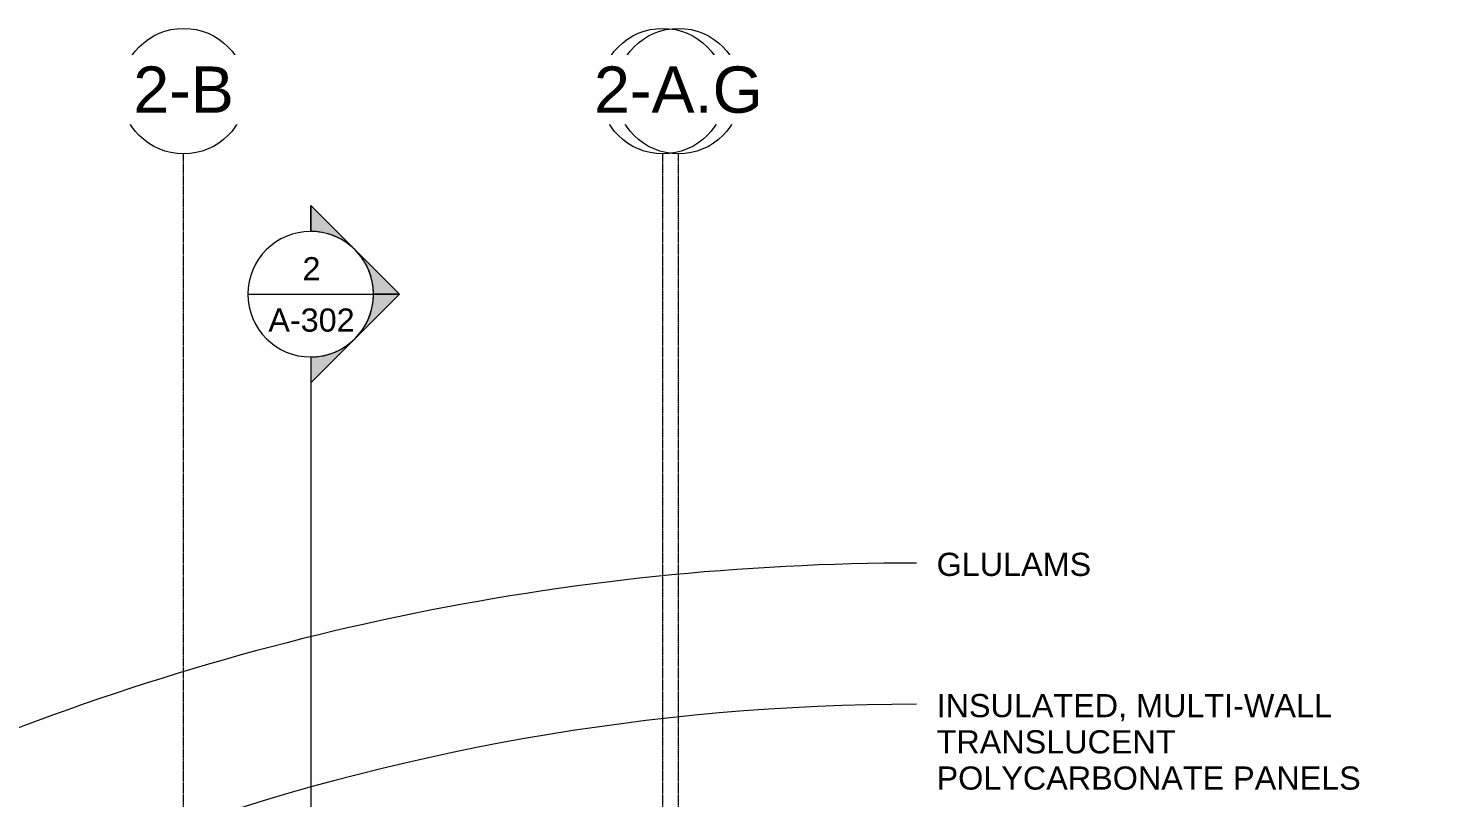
# Model space of a CAD drawing. Header units: inches. Extents: x 20478 to 36684, y -248 to 750.
# Drawn here: x 22464 to 23187, y 321 to 713 of the extents above; entities that cross this region are included whole.
import ezdxf

# ---------------------------------------------------------------- set-up
doc = ezdxf.new("R2010")
doc.units = ezdxf.units.IN
doc.header["$MEASUREMENT"] = 0
doc.linetypes.add('Grid Line 1_2_', pattern=[0.875, 0.5, -0.125, 0.125, -0.125])
for name, color, linetype, lineweight in [('G-ANNO-SYMB', 111, 'Continuous', 9), ('G-ANNO-TEXT', 231, 'Continuous', 9), ('S-GRID', 1, 'Continuous', 9), ('S-GRID-IDEN', 1, 'Continuous', 9)]:
    doc.layers.add(name, color=color, linetype=linetype, lineweight=lineweight)
doc.styles.add('Arial', font='arial.ttf', dxfattribs={"height": 23.60479})
doc.styles.add('Arial_1', font='arial.ttf', dxfattribs={"height": 11.802395})

# ---------------------------------------------------------------- blocks, each defined once
blk = doc.blocks.new('Section - Section Head - Filled-1526-Elevation - West')
at = {"layer": 'G-ANNO-SYMB'}
h = blk.add_hatch(color=256, dxfattribs=at)
edge = h.paths.add_edge_path(flags=0)
edge.add_arc((22059.83, 577.16), 32.04, 47.9216, 90)
edge.add_line((22059.83, 609.2), (22059.83, 622.41))
edge.add_line((22059.83, 622.41), (22081.31, 600.94))
h = blk.add_hatch(color=256, dxfattribs=at)
edge = h.paths.add_edge_path(flags=0)
edge.add_line((22082.46, 599.78), (22105.09, 577.16))
edge.add_line((22105.09, 577.16), (22091.83, 577.16))
edge.add_arc((22059.83, 577.16), 32, 0, 45)
h = blk.add_hatch(color=256, dxfattribs=at)
edge = h.paths.add_edge_path(flags=0)
edge.add_arc((22059.83, 577.16), 32, 315, 360)
edge.add_line((22091.83, 577.16), (22105.09, 577.16))
edge.add_line((22105.09, 577.16), (22082.46, 554.53))
h = blk.add_hatch(color=256, dxfattribs=at)
edge = h.paths.add_edge_path(flags=0)
edge.add_line((22081.31, 553.37), (22059.83, 531.9))
edge.add_line((22059.83, 531.9), (22059.83, 545.12))
edge.add_arc((22059.83, 577.16), 32.04, 270, 312.0784)
for p, q in [((22105.09, 577.16), (22059.83, 622.41)), ((22059.83, 609.16), (22059.83, 622.41)), ((22081.31, 600.94), (22059.83, 622.41)), ((22059.83, 622.41), (22059.83, 609.2)), ((22105.09, 577.16), (22082.46, 599.78)), ((22105.09, 577.16), (22059.83, 531.9)), ((22082.46, 554.53), (22105.09, 577.16)), ((22091.83, 577.16), (22105.09, 577.16)), ((22105.09, 577.16), (22091.83, 577.16)), ((22059.83, 531.9), (22081.31, 553.37)), ((22059.83, 545.16), (22059.83, 531.9)), ((22059.83, 545.12), (22059.83, 531.9))]:
    blk.add_line(p, q, dxfattribs=at)
for radius, start, end in [(32, 90, 270), (32.04, 47.9216, 90), (32, 270, 90), (32, 0, 45), (32, 315, 0), (32.04, 270, 312.0784)]:
    blk.add_arc((22059.83, 577.16), radius, start, end, dxfattribs=at)
blk = doc.blocks.new('Grid - Grid Head - Circle-14747-Elevation - West')
at = {"layer": 'S-GRID-IDEN'}
blk.add_circle((21143.8, 680.66), 32, dxfattribs=at)

msp = doc.modelspace()

# ---------------------------------------------------------------- linework, layer by layer
at = {"layer": 'G-ANNO-SYMB'}
for p, q in [((22575.83646, 577.15708), (22639.83646, 577.15708)), ((22607.83646, 545.15708), (22607.83646, -79.66081))]:
    msp.add_line(p, q, dxfattribs=at)
at = {"layer": 'G-ANNO-TEXT', "color": 145}
for centre, radius, end in [((22916.65627, -848.75063), 1288.84007, 113.6616179), ((22916.65627, -783.14809), 1151.23754, 129.8306116)]:
    msp.add_arc(centre, radius, 90, end, dxfattribs=at)
at = {"layer": 'S-GRID', "linetype": 'Grid Line 1_2_'}
for p, q in [((22543.05281, -132), (22543.05281, 648.65882)), ((22543.05281, -132), (22543.05281, 648.65882)), ((22787.30281, -132), (22787.30281, 648.65882)), ((22787.30281, -132), (22787.30281, 648.65882)), ((22795.30281, -132), (22795.30281, 648.65882)), ((22795.30281, -132), (22795.30281, 648.65882))]:
    msp.add_line(p, q, dxfattribs=at)

# ---------------------------------------------------------------- block references
at = {"layer": 'G-ANNO-SYMB'}
msp.add_blockref('Section - Section Head - Filled-1526-Elevation - West', (548.00337, 0), dxfattribs=at)
at = {"layer": 'S-GRID-IDEN'}
for p in [(1399.25, 0), (1643.5, 0)]:
    msp.add_blockref('Grid - Grid Head - Circle-14747-Elevation - West', p, dxfattribs=at)

# ---------------------------------------------------------------- texts
at = {"layer": 'G-ANNO-SYMB', "attachment_point": 2, "line_spacing_factor": 0.938532, "style": 'Arial_1'}
for s, insert, char_height, width in [('2', (22608.24628, 596.04924), 11.8024, 10.944), ('A-302', (22608.24628, 569.86758), 11.802395, 52.416)]:
    msp.add_mtext(s, dxfattribs=dict(at, insert=insert, char_height=char_height, width=width))
at = {"layer": 'G-ANNO-TEXT', "color": 145, "attachment_point": 1, "line_spacing_factor": 0.938532, "style": 'Arial_1', "bg_fill": 3, "box_fill_scale": 1.25, "bg_fill_color": 0, "bg_fill_transparency": 0}
for s, insert, char_height, width in [('GLULAMS', (22926.89627, 445.338), 11.802395, 93.744), ('INSULATED, MULTI-WALL\\PTRANSLUCENT\\PPOLYCARBONATE PANELS', (22926.89627, 373.338), 11.8023952, 257.04)]:
    msp.add_mtext(s, dxfattribs=dict(at, insert=insert, char_height=char_height, width=width))

# ---------------------------------------------------------------- next in the draw order: texts
at = {"layer": 'S-GRID-IDEN', "char_height": 23.60479, "width": 56.736, "attachment_point": 2, "line_spacing_factor": 0.938532, "style": 'Arial', "bg_fill": 3, "box_fill_scale": 1.25, "bg_fill_color": 0, "bg_fill_transparency": 0}
for s, insert in [('3-2', (22543.04666, 693.24132)), ('3-1', (22787.29666, 693.24132))]:
    msp.add_mtext(s, dxfattribs=dict(at, insert=insert))

# ---------------------------------------------------------------- next in the draw order: block references
at = {"layer": 'S-GRID-IDEN'}
for p in [(1399.25, 0), (1651.5, 0)]:
    msp.add_blockref('Grid - Grid Head - Circle-14747-Elevation - West', p, dxfattribs=at)

# ---------------------------------------------------------------- next in the draw order: texts
at = {"layer": 'S-GRID-IDEN', "char_height": 23.60479, "attachment_point": 2, "line_spacing_factor": 0.938532, "style": 'Arial', "bg_fill": 3, "box_fill_scale": 1.25, "bg_fill_color": 0, "bg_fill_transparency": 0}
for s, insert, width in [('2-B', (22543.04666, 693.24132), 61.056), ('3-1.G', (22795.29666, 693.24132), 98.208)]:
    msp.add_mtext(s, dxfattribs=dict(at, insert=insert, width=width))

# ---------------------------------------------------------------- next in the draw order: block references
at = {"layer": 'S-GRID-IDEN'}
msp.add_blockref('Grid - Grid Head - Circle-14747-Elevation - West', (1643.5, 0), dxfattribs=at)

# ---------------------------------------------------------------- next in the draw order: texts
at = {"layer": 'S-GRID-IDEN', "insert": (22787.29666, 693.24132), "char_height": 23.60479, "width": 61.056, "attachment_point": 2, "line_spacing_factor": 0.938532, "style": 'Arial', "bg_fill": 3, "box_fill_scale": 1.25, "bg_fill_color": 0, "bg_fill_transparency": 0}
msp.add_mtext('2-A', dxfattribs=at)

# ---------------------------------------------------------------- next in the draw order: block references
at = {"layer": 'S-GRID-IDEN'}
msp.add_blockref('Grid - Grid Head - Circle-14747-Elevation - West', (1651.5, 0), dxfattribs=at)

# ---------------------------------------------------------------- next in the draw order: texts
at = {"layer": 'S-GRID-IDEN', "insert": (22795.29666, 693.24132), "char_height": 23.60479, "width": 102.528, "attachment_point": 2, "line_spacing_factor": 0.938532, "style": 'Arial', "bg_fill": 3, "box_fill_scale": 1.25, "bg_fill_color": 0, "bg_fill_transparency": 0}
msp.add_mtext('2-A.G', dxfattribs=at)

doc.saveas('drawing.dxf')
